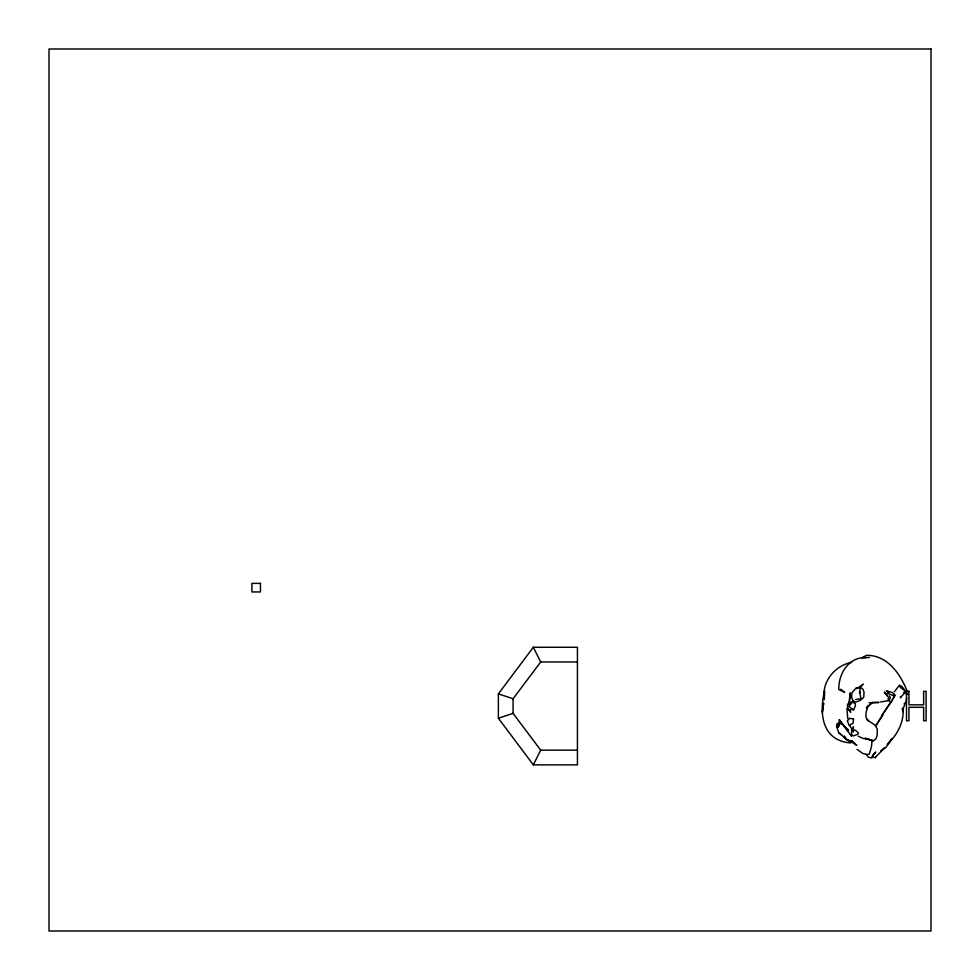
<?xml version="1.0" encoding="UTF-8"?>
<svg xmlns="http://www.w3.org/2000/svg" width="980" height="980" viewBox="0 0 980 980"><rect width="100%" height="100%" fill="white"/><g stroke="black" fill="none" stroke-linecap="round" stroke-linejoin="round"><path stroke-width="1.47" d="M853.274 732.048L853.421 726.572L851.645 730.517L851.448 734.351L853.409 735.907L857.929 734.277L858.517 733.187L855.442 730.173L851.645 730.517M824.695 692.113L824.229 699.72C821.387 681.921 834.58 665.739 851.669 662.296M866.406 754.478L868.452 757.246L871.771 757.944L872.629 756.67M849.268 704.448L850.236 692.811L849.035 702.991M906.573 697.919L906.182 701.925L904.099 703.873M872.102 740.243L871.428 746.846L869.334 754.012L867.374 754.539L862.866 753.498L857.047 749.406M824.658 690.802C818.839 713.697 822.073 740.868 850.799 742.914M860.317 687.592L859.57 693.093L859.583 691.562L861.016 698.789L855.589 699.438M823.666 703.481L822.367 712.252L823.604 703.175M893.442 698.385L894.287 694.391L892.4 692.566L886.324 690.79L888.811 692.921L887.758 693.362L892.547 695.347L895.365 695.028L881.498 716L892.621 699.855M867.974 706.017L866.087 712.338L865.94 717.189L868.586 721.39M902.568 709.875L905.251 703.481M840.571 721.966L838.231 727.074L840.571 721.966L839.248 719.773L841.685 723.975L839.872 720.631L840.803 722.419M533.341 764.865L498.379 718.254L498.379 693.865L533.341 647.266L577.441 647.266L577.441 764.865L533.341 764.865L540.691 750.166L513.079 713.354L513.079 698.764L540.691 661.966L577.441 661.966M876.132 756.425L875.324 757.859L872.359 756.621M875.508 726.266L883.005 714.457L875.495 726.413M838.341 723.926L836.7 726.425L839.627 721.978L836.773 724.428L836.577 726.56L838.807 732.954L841.538 734.951M853.237 700.933L855.81 702.109L860.44 700.271L863.723 697.307L864.042 692.321L863 689.222L861.102 687.972L856.422 687.666L851.926 692.701L851.694 697.662L853.237 700.933L848.852 706.519L853.764 710.071M894.262 691.831L899.456 685.326L901.919 686.527L905.716 691.329L900.51 697.833L900.314 696.621M887.402 744.2L892.253 738.504L885.969 747.287L880.8 751.182L884.683 747.777L876.316 756.389M861.065 686.723L862.559 684.971M872.249 756.156L875.765 752.04L873.094 754.894M887.378 744.322C897.141 735.147 904.479 721.844 902.899 708.087M872.286 702.525L866.369 707.866L872.286 702.525L879.011 702.439L869.052 702.721M849.378 704.522L852.037 702.513M856.63 688.769L863.307 684.101M873.156 740.819L865.303 738.308L873.156 740.819L875.765 739.128L877.125 735.686L877.308 729.23L875.312 725.372L866.896 719.577M498.379 718.254L513.079 713.354M880.579 701.95L887.427 700.847M866.283 657.592C848.815 656.686 838.329 673.726 838.831 689.589L844.638 692.309L840.693 689.259M869.615 657.458L861.886 657.776L866.59 655.302C887.549 655.155 900.277 673.848 907.223 691.243M540.691 750.166L577.441 750.166M871.048 739.802L862.853 738.381L858.247 736.201M851.657 741.933L846.524 739.52L839.076 732.77M498.379 693.865L513.079 698.764M852.931 742.166L845.299 738.675L844.221 736.36M849.893 741.456L844.344 737.916M904.369 691.758L906.451 692.664L907.59 694.477L903.499 692.578M905.716 691.329L900.632 687.605L899.456 685.326M851.583 736.433L839.248 719.773L845.128 727.221L848.68 730.1M847.639 708.454L849.109 709.753L853.641 709.532L855.32 706.188L855.356 703.677L852.11 701.643L847.529 704.179L847.639 708.454L850.701 712.289L849.464 710.071M887.598 695.58L884.291 692.113L887.451 696.241M845.128 727.221L848.215 731.154M844.38 736.262L846.5 739.435L844.282 736.482M849.648 725.641L852.416 729.855M533.341 647.266L540.691 661.966M902.249 708.92L903.156 711.615L902.47 708.712M847.749 718.475L846.904 708.564M853.531 719.026L853.066 723.301L849.109 725.396L847.357 720.778L849.697 718.291L853.531 719.026M837.349 724.183L836.969 727.001L839.627 721.978L837.349 724.183M890.134 697.393L889.166 701.239L888.321 700.7L888.174 698.274L889.338 695.971L890.134 697.393M931 49L49 49L49 931L931 931L931 49M260.46 583.37L251.885 583.37L251.885 591.945L260.46 591.945L260.46 583.37M908.95 691.365L906.5 691.365L906.5 720.766L908.95 720.766L908.95 707.291L923.65 707.291L923.65 720.766L926.1 720.766L926.1 691.365L923.65 691.365L923.65 704.841L908.95 704.841L908.95 691.365M851.828 740.856L852.955 742.865L856.863 745.449L851.828 740.856"/></g></svg>
